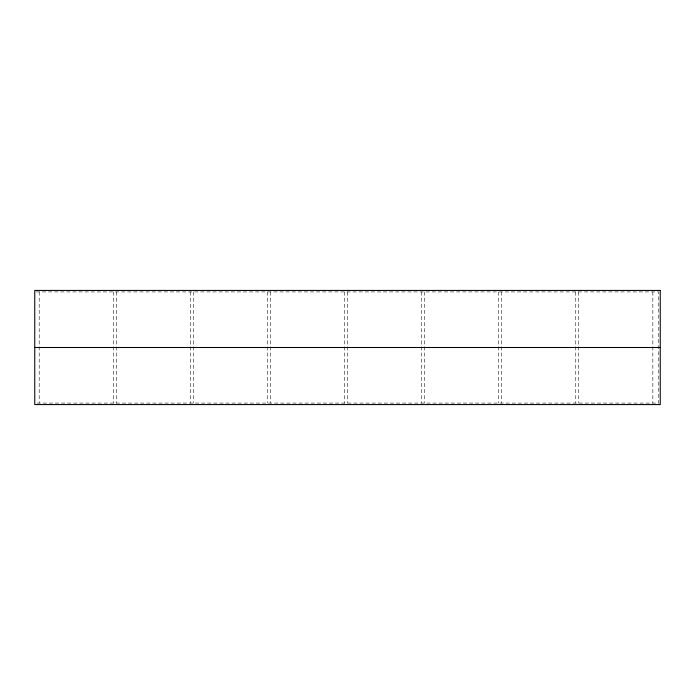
<?xml version="1.0" encoding="UTF-8"?>
<svg xmlns="http://www.w3.org/2000/svg" width="695" height="695" viewBox="0 0 695 695"><rect width="100%" height="100%" fill="white"/><g stroke="black" fill="none" stroke-linecap="round" stroke-linejoin="round"><path stroke-width="0.52" stroke-dasharray="3.48 2.61" d="M36.236 291.917L658.764 291.917L658.764 403.083L36.236 403.083M652.84 291.917L652.84 403.083M578.726 291.917L578.726 403.083M575.764 291.917L575.764 403.083M501.651 291.917L501.651 403.083M498.689 291.917L498.689 403.083M424.576 291.917L424.576 403.083M421.613 291.917L421.613 403.083M347.5 291.917L347.5 403.083M344.538 291.917L344.538 403.083M270.424 291.917L270.424 403.083M267.462 291.917L267.462 403.083M193.349 291.917L193.349 403.083M190.387 291.917L190.387 403.083M116.274 291.917L116.274 403.083M113.311 291.917L113.311 403.083M39.198 291.917L39.198 403.083"/><path stroke-width="1.04" d="M34.75 347.5L660.25 347.5M660.25 290.432L34.75 290.432L34.75 404.568L660.25 404.568L660.25 290.432"/></g></svg>
